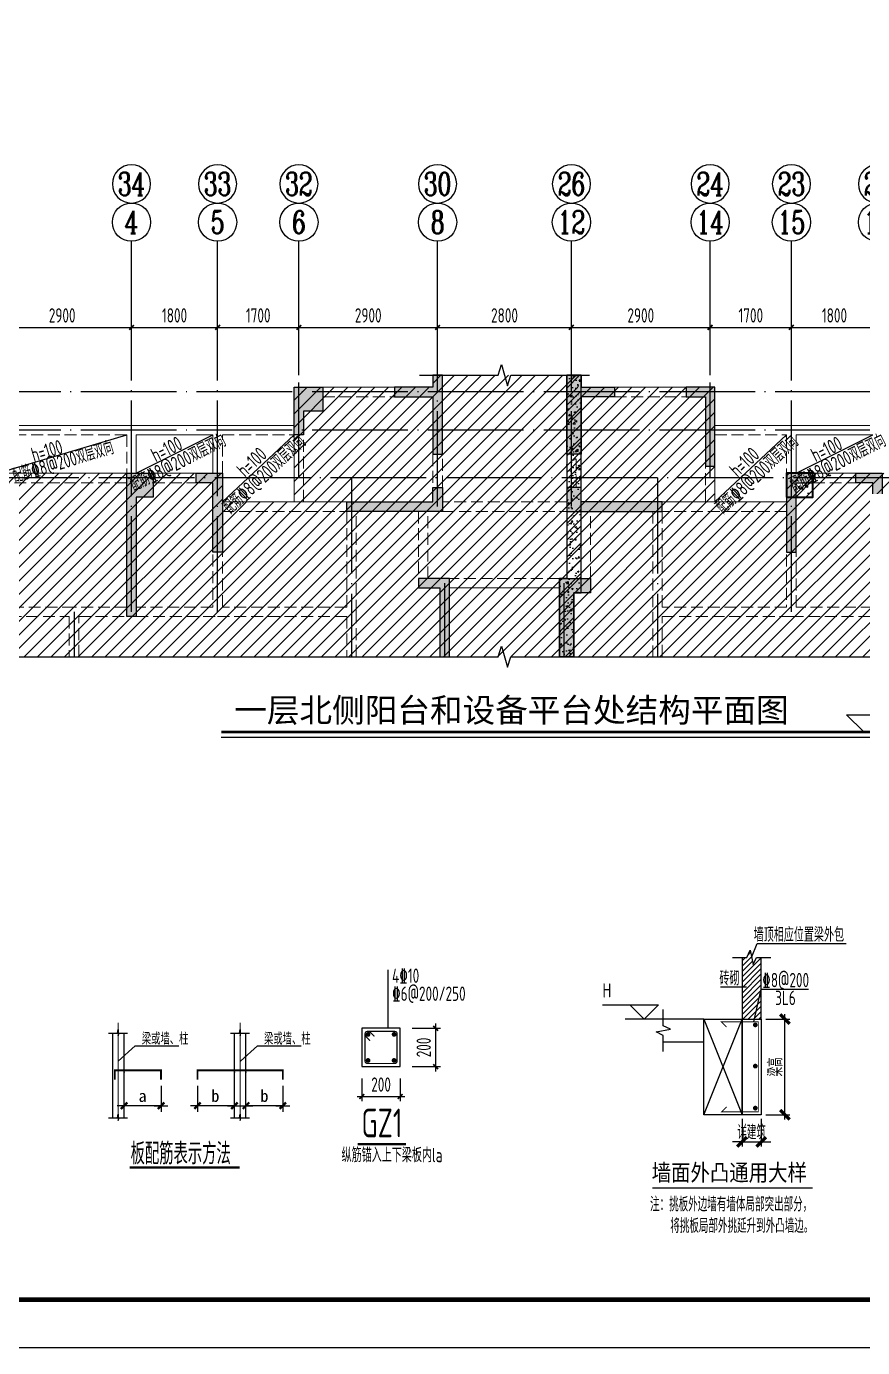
# Model space of a CAD drawing. Extents: x -1712635 to -854203, y -534641 to -21985.
# Drawn here: x -1247591 to -1230106, y -120393 to -92762 of the extents above; entities that cross this region are included whole.
import ezdxf
from ezdxf.enums import TextEntityAlignment as Align

# ---------------------------------------------------------------- set-up
doc = ezdxf.new("R2010")
doc.units = 0
doc.header["$LTSCALE"] = 1000
doc.linetypes.add('DASH', pattern=[0.35, 0.25, -0.1])
doc.linetypes.add('DOTE', pattern=[2.42, 2, -0.2, 0.02, -0.2])
doc.layers.get('0').update_dxf_attribs({"linetype": 'CONTINUOUS'})
doc.layers.get('Defpoints').update_dxf_attribs({"linetype": 'CONTINUOUS'})
for name, color, linetype in [('-TK', 7, 'CONTINUOUS'), ('A-AXIS', 1, 'CONTINUOUS'), ('A-DOTE', 10, 'DOTE'), ('AXIS_NUM', 7, 'CONTINUOUS'), ('DIM', 2, 'CONTINUOUS'), ('GJ', 5, 'CONTINUOUS'), ('HATCH', 8, 'CONTINUOUS'), ('LINK', 6, 'CONTINUOUS'), ('OUTLINE', 2, 'CONTINUOUS'), ('REIN', 6, 'CONTINUOUS'), ('S-DETLCW-LINE1-pdx', 7, 'CONTINUOUS'), ('S-DETLCW-TEXT', 7, 'CONTINUOUS'), ('S-DETLS-HATCH', 251, 'CONTINUOUS'), ('S-DETLS-TEXT', 7, 'CONTINUOUS'), ('S-L主梁线', 4, 'DASH'), ('S-L梁编号', 6, 'CONTINUOUS'), ('S-Q墙填充', 252, 'CONTINUOUS'), ('S-Q墙实线', 6, 'CONTINUOUS'), ('S-X详图实线', 4, 'CONTINUOUS'), ('S-X详图标注', 3, 'CONTINUOUS'), ('S-X详图钢筋', 6, 'CONTINUOUS'), ('S-Y一般标注', 3, 'CONTINUOUS'), ('S-Z柱实线', 6, 'CONTINUOUS'), ('S-大样-砼线', 7, 'CONTINUOUS'), ('S-引出线', 40, 'CONTINUOUS'), ('S-文字', 7, 'CONTINUOUS'), ('S-标高', 3, 'CONTINUOUS'), ('S-楼板文字', 7, 'CONTINUOUS'), ('TEXT', 2, 'CONTINUOUS'), ('THIN', 7, 'CONTINUOUS'), ('大样线', 40, 'CONTINUOUS'), ('悬梁', 4, 'CONTINUOUS'), ('空调洞口标注', 130, 'CONTINUOUS')]:
    doc.layers.add(name, color=color, linetype=linetype)
doc.layers.add('DOTE', color=19, linetype='DOTE', lineweight=9)
doc.layers.add('说明文字', color=7, linetype='CONTINUOUS', lineweight=18)
doc.styles.add('-宋体', font='', dxfattribs={"width": 0.7, "height": 300, "bigfont": '宋体.TTF'})
doc.styles.add('10', font='', dxfattribs={"width": 0.7, "height": 300})
doc.styles.add('BW_Rein', font='Tssdeng.shx', dxfattribs={"width": 0.7, "bigfont": 'hztxt.shx'})
doc.styles.add('hzst', font='', dxfattribs={"width": 0.7})
doc.styles.add('TSSD_Axis', font='complex.shx', dxfattribs={"width": 0.7, "bigfont": 'hztxt.shx'})
doc.styles.add('TSSD_DIMENSION', font='Tssdeng.shx', dxfattribs={"width": 0.7, "bigfont": 'tssdchn.shx'})
doc.styles.add('TSSD_Label', font='Tssdeng.shx', dxfattribs={"width": 0.7, "bigfont": 'hztxt.shx'})
doc.styles.add('TSSD_Norm', font='Tssdeng.shx', dxfattribs={"bigfont": 'tssdchn.shx'})
doc.styles.add('TSSD_REIN', font='tssdeng.shx', dxfattribs={"width": 0.7, "height": 300, "bigfont": 'tssdchn.shx'})
doc.styles.get('-宋体').set_extended_font_data('SimSun')
doc.styles.get('10').set_extended_font_data('SimSun')
doc.styles.get('hzst').set_extended_font_data('SimSun')
doc.dimstyles.new('25-100', dxfattribs={"dimscale": 100, "dimtxt": 3, "dimasz": 2, "dimexe": 1, "dimexo": 1, "dimgap": 0.5, "dimtad": 1, "dimdec": 0, "dimlfac": 0.25, "dimdsep": 46, "dimtxsty": 'TSSD_REIN', "dimblk1": 'ARCHTICK', "dimblk2": 'ARCHTICK', "dimsah": 1, "dimcen": 2.5, "dimdle": 1, "dimclrd": 256, "dimclre": 256, "dimclrt": 7, "dimadec": 0, "dimazin": 0, "dimtfac": 1, "dimtdec": 0, "dimtix": 1, "dimtmove": 2, "dimatfit": 3, "dimldrblk": 'ARCHTICK', "dimfxl": 0, "dimtolj": 1, "dimtzin": 0, "dimlwd": -1, "dimlwe": -1, "dimarcsym": 0})
doc.dimstyles.new('TSSD_100_100', dxfattribs={"dimtxt": 300, "dimasz": 100, "dimexe": 100, "dimexo": 250, "dimgap": 100, "dimtad": 1, "dimdec": 0, "dimzin": 0, "dimdsep": 46, "dimtxsty": 'TSSD_DIMENSION', "dimblk": 'ARCHTICK', "dimcen": 0, "dimdle": 100, "dimclrt": 7, "dimadec": 0, "dimazin": 0, "dimtfac": 1, "dimtdec": 0, "dimtix": 1, "dimtmove": 2, "dimatfit": 3, "dimldrblk": 'ARCHTICK', "dimfxl": 0, "dimtolj": 1, "dimtzin": 0, "dimarcsym": 0})
doc.dimstyles.new('TSSD_25_100', dxfattribs={"dimtxt": 300, "dimasz": 100, "dimexe": 100, "dimexo": 250, "dimgap": 100, "dimtad": 1, "dimdec": 0, "dimlfac": 0.25, "dimzin": 0, "dimdsep": 46, "dimtxsty": 'TSSD_DIMENSION', "dimblk": 'ARCHTICK', "dimcen": 0, "dimdle": 100, "dimclrt": 7, "dimadec": 0, "dimazin": 0, "dimtfac": 1, "dimtdec": 0, "dimtix": 1, "dimtmove": 2, "dimatfit": 3, "dimldrblk": 'ARCHTICK', "dimfxl": 0, "dimtolj": 1, "dimtzin": 0, "dimarcsym": 0})
pattern_1 = [(50, (3599.3, 15973.46), (358.63, -31.376), [37.5, -412.5]), (355, (3599.3, 15973.46), (-69.3757, 376.096), [30, -330]), (100.4514, (3629.18, 15970.85), (289.2547, 344.72), [31.87, -350.571]), (46.1842, (3599.3, 16073.46), (533.6205, -82.7595), [56.25, -618.75]), (96.6356, (3643.76, 16066.56), (467.331, 487.059), [47.805, -525.856]), (351.1842, (3599.3, 16073.46), (467.331, 487.059), [45, -495]), (21, (3649.3, 16048.46), (298.4535, -201.3094), [37.5, -412.5]), (326, (3649.3, 16048.46), (121.6577, 362.575), [30, -330]), (71.4514, (3674.17, 16031.7), (420.1113, 161.2652), [31.87, -350.571]), (37.5, (3599.3, 15973.46), (6.0799, 166.4469), [0, -326, 0, -335, 0, -331.25]), (7.5, (3599.3, 15973.46), (131.5348, 197.2059), [0, -191, 0, -318.5, 0, -126.25]), (327.5, (3487.8, 15973.46), (266.9112, -11.2774), [0, -125, 0, -390, 0, -517.5]), (317.5, (3437.8, 15973.46), (291.593, 50.0525), [0, -162.5, 0, -259, 0, -367.5]), (45, (3599.3, 15973.46), (-176.7767, 176.7767), [])]

# ---------------------------------------------------------------- blocks, each defined once
blk = doc.blocks.new('_DIMX')
blk.add_line((-150, 0), (150, 0))
at = {"const_width": 50}
blk.add_lwpolyline([(-70, -70), (70, 70)], dxfattribs=at)
blk = doc.blocks.new('A$C1DDD5A89')
at = {"color": 6, "const_width": 50}
blk.add_lwpolyline([(439, 25), (2741, 25)], dxfattribs=at)
at = {"layer": 'DOTE', "color": 8, "linetype": 'DOTE'}
for p, q in [((202, 3054), (202, 888)), ((2750, 3054), (2750, 888))]:
    blk.add_line(p, q, dxfattribs=at)
at = {"layer": 'GJ'}
blk.add_point((1858, 2022), dxfattribs=at)
at = {"layer": 'REIN', "color": 1, "const_width": 40}
for points in [[(129, 1860), (129, 2059), (1095, 2059), (1095, 1860)], [(1858, 1860), (1858, 2059), (3643, 2059), (3643, 1860)]]:
    blk.add_lwpolyline(points, dxfattribs=at)
at = {"layer": '大样线'}
for p, q in [((0, 2837), (188, 2837)), ((81, 2837), (81, 1066)), ((188, 2837), (202, 2909)), ((202, 2909), (202, 2778)), ((202, 2778), (217, 2837)), ((217, 2837), (395, 2837)), ((2548, 2837), (2736, 2837)), ((2736, 2837), (2751, 2909)), ((2751, 2909), (2751, 2778)), ((2751, 2778), (2766, 2837)), ((2766, 2837), (2943, 2837)), ((202, 2247), (556, 2571)), ((556, 2571), (1467, 2571)), ((2758, 2247), (3112, 2571)), ((3112, 2571), (4023, 2571)), ((188, 1066), (202, 1138)), ((202, 1138), (202, 1006)), ((2736, 1066), (2751, 1138)), ((2751, 1138), (2751, 1006)), ((0, 1066), (188, 1066)), ((202, 1006), (217, 1066)), ((217, 1066), (395, 1066)), ((2548, 1066), (2736, 1066)), ((2751, 1006), (2766, 1066)), ((2766, 1066), (2943, 1066))]:
    blk.add_line(p, q, dxfattribs=at)
at = {"layer": '大样线', "linetype": 'ByBlock'}
for p, q in [((323, 1066), (323, 2837)), ((2630, 1066), (2630, 2837)), ((2871, 1066), (2871, 2837))]:
    blk.add_line(p, q, dxfattribs=at)
at = {"layer": '大样线', "color": 0, "linetype": 'ByBlock'}
for p in [(323, 2022), (1095, 2022), (2630, 2022), (2871, 2022), (3643, 2022), (202, 1319)]:
    blk.add_point(p, dxfattribs=at)
at = {"layer": '空调洞口标注'}
for p, q in [((1095, 1732), (1095, 1190)), ((1858, 1732), (1858, 1190)), ((3643, 1732), (3643, 1190)), ((1094, 1319), (203, 1319)), ((2629, 1319), (1859, 1319)), ((3642, 1319), (2872, 1319))]:
    blk.add_line(p, q, dxfattribs=at)
blk.add_point((1858, 1319), dxfattribs=at)
at = {"layer": '空调洞口标注', "color": 0, "linetype": 'ByBlock'}
blk.add_point((2871, 1319), dxfattribs=at)
at = {"layer": '空调洞口标注', "xscale": 0.9649999998509884, "yscale": 0.9649999998509884, "zscale": 0.965, "rotation": 180}
for p in [(323, 1319), (1858, 1319)]:
    blk.add_blockref('_DIMX', p, dxfattribs=at)
at = {"layer": '空调洞口标注', "xscale": 0.9649999998509884, "yscale": 0.9649999998509884, "zscale": 0.965}
for p in [(1095, 1319), (2630, 1319), (2872, 1319), (3643, 1319)]:
    blk.add_blockref('_DIMX', p, dxfattribs=at)
at = {"layer": '空调洞口标注', "style": '10'}
for s, p in [('b', (2231, 1523)), ('b', (3257, 1523)), ('a', (709, 1523))]:
    blk.add_text(s, height=250, dxfattribs=at).set_placement(p, align=Align.MIDDLE_CENTER)
at = {"layer": '说明文字'}
for s, height, style, width, p in [('梁或墙、柱', 250, 'TSSD_REIN', 0.6, (693, 2596)), ('梁或墙、柱', 250, 'TSSD_REIN', 0.6, (3249, 2596)), ('板配筋表示方法', 450, 'TSSD_DIMENSION', 0.7, (459, 91))]:
    blk.add_text(s, height=height, dxfattribs=dict(at, style=style, width=width)).set_placement(p)
blk = doc.blocks.new('_ArchTick')
at = {"color": 0, "const_width": 0.35}
blk.add_lwpolyline([(-0.5, -0.5), (0.5, 0.5)], dxfattribs=at)
blk = doc.blocks.new('*D28')
at = {"layer": 'Defpoints', "color": 0}
for p in [(30394, 226071), (30794, 226071), (30794, 225492)]:
    blk.add_point(p, dxfattribs=at)
at = {"layer": 'S-X详图标注'}
for p, q in [((30394, 225971), (30394, 225392)), ((30794, 225971), (30794, 225392)), ((30394, 225492), (30194, 225492)), ((30394, 225492), (30794, 225492)), ((30794, 225492), (30994, 225492))]:
    blk.add_line(p, q, dxfattribs=at)
at = {"layer": 'S-X详图标注', "xscale": 200, "yscale": 200, "zscale": 200}
blk.add_blockref('_ArchTick', (30394, 225492), dxfattribs=at)
at = {"layer": 'S-X详图标注', "xscale": 200, "yscale": 200, "zscale": 200, "rotation": 180}
blk.add_blockref('_ArchTick', (30794, 225492), dxfattribs=at)
at = {"layer": 'S-X详图标注', "color": 7, "insert": (30594, 225692), "char_height": 300, "attachment_point": 5, "style": 'TSSD_REIN'}
blk.add_mtext('\\A1;详建筑', dxfattribs=at)
blk = doc.blocks.new('*D29')
at = {"layer": 'Defpoints', "color": 0}
for p in [(30794, 228060), (31291, 228060), (30794, 226060)]:
    blk.add_point(p, dxfattribs=at)
at = {"layer": 'S-X详图标注'}
for p, q in [((30894, 228060), (31391, 228060)), ((31291, 225960), (31291, 228160)), ((30894, 226060), (31391, 226060))]:
    blk.add_line(p, q, dxfattribs=at)
at = {"layer": 'S-X详图标注', "xscale": 200, "yscale": 200, "zscale": 200}
for p, rotation in [((31291, 228060), 90), ((31291, 226060), 270)]:
    blk.add_blockref('_ArchTick', p, dxfattribs=dict(at, rotation=rotation))
at = {"layer": 'S-X详图标注', "color": 7, "insert": (31091, 227060), "char_height": 300, "attachment_point": 5, "rotation": 90, "style": 'TSSD_REIN'}
blk.add_mtext('\\A1;梁高', dxfattribs=at)
blk = doc.blocks.new('*D198')
at = {"layer": 'Defpoints', "color": 0}
for p in [(-1239775, -113716), (-1239033, -113716), (-1239775, -114516)]:
    blk.add_point(p, dxfattribs=at)
at = {"layer": 'DIM', "color": 0, "lineweight": -2}
for p, q in [((-1239525, -113716), (-1238933, -113716)), ((-1239033, -114616), (-1239033, -113616)), ((-1239525, -114516), (-1238933, -114516))]:
    blk.add_line(p, q, dxfattribs=at)
at = {"layer": 'DIM', "color": 0, "lineweight": -2, "xscale": 100, "yscale": 100, "zscale": 100}
for p, rotation in [((-1239033, -113716), 90), ((-1239033, -114516), 270)]:
    blk.add_blockref('_ArchTick', p, dxfattribs=dict(at, rotation=rotation))
at = {"layer": 'DIM', "color": 7, "insert": (-1239283, -114116), "char_height": 300, "attachment_point": 5, "rotation": 90, "style": 'TSSD_DIMENSION'}
blk.add_mtext('\\A1;200', dxfattribs=at)
blk = doc.blocks.new('*D199')
at = {"layer": 'Defpoints', "color": 0}
for p in [(-1240575, -114516), (-1239775, -114516), (-1239775, -115142)]:
    blk.add_point(p, dxfattribs=at)
at = {"layer": 'DIM', "color": 0, "lineweight": -2}
for p, q in [((-1240575, -114766), (-1240575, -115242)), ((-1239775, -114766), (-1239775, -115242)), ((-1240675, -115142), (-1239675, -115142))]:
    blk.add_line(p, q, dxfattribs=at)
at = {"layer": 'DIM', "color": 0, "lineweight": -2, "xscale": 100, "yscale": 100, "zscale": 100, "rotation": 180}
blk.add_blockref('_ArchTick', (-1240575, -115142), dxfattribs=at)
at = {"layer": 'DIM', "color": 0, "lineweight": -2, "xscale": 100, "yscale": 100, "zscale": 100}
blk.add_blockref('_ArchTick', (-1239775, -115142), dxfattribs=at)
at = {"layer": 'DIM', "color": 7, "insert": (-1240175, -114892), "char_height": 300, "attachment_point": 5, "style": 'TSSD_DIMENSION'}
blk.add_mtext('\\A1;200', dxfattribs=at)
blk = doc.blocks.new('ts_axno')
at = {"color": 0, "linetype": 'ByBlock', "lineweight": -2}
blk.add_circle((0, 0), 0.5, dxfattribs=at)
at = {"color": 0, "linetype": 'ByBlock', "lineweight": -2, "style": 'TSSD_Axis', "width": 0.7}
blk.add_attdef('A', text='', height=0.6, dxfattribs=at).set_placement((0, 0), align=Align.MIDDLE_CENTER)
blk = doc.blocks.new('*D527')
at = {"layer": 'Defpoints', "color": 0}
for p in [(9300, 8574), (6400, 7574), (9300, 7574)]:
    blk.add_point(p, dxfattribs=at)
at = {"layer": 'S-Y一般标注', "color": 0, "lineweight": -2}
for p, q in [((6300, 8574), (9400, 8574)), ((6400, 7824), (6400, 8674)), ((9300, 7824), (9300, 8674))]:
    blk.add_line(p, q, dxfattribs=at)
at = {"layer": 'S-Y一般标注', "color": 0, "lineweight": -2, "xscale": 100, "yscale": 100, "zscale": 100, "rotation": 180}
blk.add_blockref('_ArchTick', (6400, 8574), dxfattribs=at)
at = {"layer": 'S-Y一般标注', "color": 0, "lineweight": -2, "xscale": 100, "yscale": 100, "zscale": 100}
blk.add_blockref('_ArchTick', (9300, 8574), dxfattribs=at)
at = {"layer": 'S-Y一般标注', "color": 7, "insert": (7850, 8824), "char_height": 300, "attachment_point": 5, "style": 'TSSD_DIMENSION'}
blk.add_mtext('\\A1;2900', dxfattribs=at)
blk = doc.blocks.new('*D528')
at = {"layer": 'Defpoints', "color": 0}
for p in [(11100, 8574), (9300, 7574), (11100, 7574)]:
    blk.add_point(p, dxfattribs=at)
at = {"layer": 'S-Y一般标注', "color": 0, "lineweight": -2}
for p, q in [((9200, 8574), (11200, 8574)), ((9300, 7824), (9300, 8674)), ((11100, 7824), (11100, 8674))]:
    blk.add_line(p, q, dxfattribs=at)
at = {"layer": 'S-Y一般标注', "color": 0, "lineweight": -2, "xscale": 100, "yscale": 100, "zscale": 100, "rotation": 180}
blk.add_blockref('_ArchTick', (9300, 8574), dxfattribs=at)
at = {"layer": 'S-Y一般标注', "color": 0, "lineweight": -2, "xscale": 100, "yscale": 100, "zscale": 100}
blk.add_blockref('_ArchTick', (11100, 8574), dxfattribs=at)
at = {"layer": 'S-Y一般标注', "color": 7, "insert": (10200, 8824), "char_height": 300, "attachment_point": 5, "style": 'TSSD_DIMENSION'}
blk.add_mtext('\\A1;1800', dxfattribs=at)
blk = doc.blocks.new('*D529')
at = {"layer": 'Defpoints', "color": 0}
for p in [(12800, 8574), (11100, 7574), (12800, 7574)]:
    blk.add_point(p, dxfattribs=at)
at = {"layer": 'S-Y一般标注', "color": 0, "lineweight": -2}
for p, q in [((11000, 8574), (12900, 8574)), ((11100, 7824), (11100, 8674)), ((12800, 7824), (12800, 8674))]:
    blk.add_line(p, q, dxfattribs=at)
at = {"layer": 'S-Y一般标注', "color": 0, "lineweight": -2, "xscale": 100, "yscale": 100, "zscale": 100, "rotation": 180}
blk.add_blockref('_ArchTick', (11100, 8574), dxfattribs=at)
at = {"layer": 'S-Y一般标注', "color": 0, "lineweight": -2, "xscale": 100, "yscale": 100, "zscale": 100}
blk.add_blockref('_ArchTick', (12800, 8574), dxfattribs=at)
at = {"layer": 'S-Y一般标注', "color": 7, "insert": (11950, 8824), "char_height": 300, "attachment_point": 5, "style": 'TSSD_DIMENSION'}
blk.add_mtext('\\A1;1700', dxfattribs=at)
blk = doc.blocks.new('*D530')
at = {"layer": 'Defpoints', "color": 0}
for p in [(15700, 8574), (12800, 7574), (15700, 7574)]:
    blk.add_point(p, dxfattribs=at)
at = {"layer": 'S-Y一般标注', "color": 0, "lineweight": -2}
for p, q in [((12700, 8574), (15800, 8574)), ((12800, 7824), (12800, 8674)), ((15700, 7824), (15700, 8674))]:
    blk.add_line(p, q, dxfattribs=at)
at = {"layer": 'S-Y一般标注', "color": 0, "lineweight": -2, "xscale": 100, "yscale": 100, "zscale": 100, "rotation": 180}
blk.add_blockref('_ArchTick', (12800, 8574), dxfattribs=at)
at = {"layer": 'S-Y一般标注', "color": 0, "lineweight": -2, "xscale": 100, "yscale": 100, "zscale": 100}
blk.add_blockref('_ArchTick', (15700, 8574), dxfattribs=at)
at = {"layer": 'S-Y一般标注', "color": 7, "insert": (14250, 8824), "char_height": 300, "attachment_point": 5, "style": 'TSSD_DIMENSION'}
blk.add_mtext('\\A1;2900', dxfattribs=at)
blk = doc.blocks.new('*D531')
at = {"layer": 'Defpoints', "color": 0}
for p in [(18500, 8574), (15700, 7574), (18500, 7574)]:
    blk.add_point(p, dxfattribs=at)
at = {"layer": 'S-Y一般标注', "color": 0, "lineweight": -2}
for p, q in [((15600, 8574), (18600, 8574)), ((15700, 7824), (15700, 8674)), ((18500, 7824), (18500, 8674))]:
    blk.add_line(p, q, dxfattribs=at)
at = {"layer": 'S-Y一般标注', "color": 0, "lineweight": -2, "xscale": 100, "yscale": 100, "zscale": 100, "rotation": 180}
blk.add_blockref('_ArchTick', (15700, 8574), dxfattribs=at)
at = {"layer": 'S-Y一般标注', "color": 0, "lineweight": -2, "xscale": 100, "yscale": 100, "zscale": 100}
blk.add_blockref('_ArchTick', (18500, 8574), dxfattribs=at)
at = {"layer": 'S-Y一般标注', "color": 7, "insert": (17100, 8824), "char_height": 300, "attachment_point": 5, "style": 'TSSD_DIMENSION'}
blk.add_mtext('\\A1;2800', dxfattribs=at)
blk = doc.blocks.new('*D532')
at = {"layer": 'Defpoints', "color": 0}
for p in [(21400, 8574), (18500, 7574), (21400, 7574)]:
    blk.add_point(p, dxfattribs=at)
at = {"layer": 'S-Y一般标注', "color": 0, "lineweight": -2}
for p, q in [((18400, 8574), (21500, 8574)), ((18500, 7824), (18500, 8674)), ((21400, 7824), (21400, 8674))]:
    blk.add_line(p, q, dxfattribs=at)
at = {"layer": 'S-Y一般标注', "color": 0, "lineweight": -2, "xscale": 100, "yscale": 100, "zscale": 100, "rotation": 180}
blk.add_blockref('_ArchTick', (18500, 8574), dxfattribs=at)
at = {"layer": 'S-Y一般标注', "color": 0, "lineweight": -2, "xscale": 100, "yscale": 100, "zscale": 100}
blk.add_blockref('_ArchTick', (21400, 8574), dxfattribs=at)
at = {"layer": 'S-Y一般标注', "color": 7, "insert": (19950, 8824), "char_height": 300, "attachment_point": 5, "style": 'TSSD_DIMENSION'}
blk.add_mtext('\\A1;2900', dxfattribs=at)
blk = doc.blocks.new('*D533')
at = {"layer": 'Defpoints', "color": 0}
for p in [(23100, 8574), (21400, 7574), (23100, 7574)]:
    blk.add_point(p, dxfattribs=at)
at = {"layer": 'S-Y一般标注', "color": 0, "lineweight": -2}
for p, q in [((21300, 8574), (23200, 8574)), ((21400, 7824), (21400, 8674)), ((23100, 7824), (23100, 8674))]:
    blk.add_line(p, q, dxfattribs=at)
at = {"layer": 'S-Y一般标注', "color": 0, "lineweight": -2, "xscale": 100, "yscale": 100, "zscale": 100, "rotation": 180}
blk.add_blockref('_ArchTick', (21400, 8574), dxfattribs=at)
at = {"layer": 'S-Y一般标注', "color": 0, "lineweight": -2, "xscale": 100, "yscale": 100, "zscale": 100}
blk.add_blockref('_ArchTick', (23100, 8574), dxfattribs=at)
at = {"layer": 'S-Y一般标注', "color": 7, "insert": (22250, 8824), "char_height": 300, "attachment_point": 5, "style": 'TSSD_DIMENSION'}
blk.add_mtext('\\A1;1700', dxfattribs=at)
blk = doc.blocks.new('*D534')
at = {"layer": 'Defpoints', "color": 0}
for p in [(24900, 8574), (23100, 7574), (24900, 7574)]:
    blk.add_point(p, dxfattribs=at)
at = {"layer": 'S-Y一般标注', "color": 0, "lineweight": -2}
for p, q in [((23000, 8574), (25000, 8574)), ((23100, 7824), (23100, 8674)), ((24900, 7824), (24900, 8674))]:
    blk.add_line(p, q, dxfattribs=at)
at = {"layer": 'S-Y一般标注', "color": 0, "lineweight": -2, "xscale": 100, "yscale": 100, "zscale": 100, "rotation": 180}
blk.add_blockref('_ArchTick', (23100, 8574), dxfattribs=at)
at = {"layer": 'S-Y一般标注', "color": 0, "lineweight": -2, "xscale": 100, "yscale": 100, "zscale": 100}
blk.add_blockref('_ArchTick', (24900, 8574), dxfattribs=at)
at = {"layer": 'S-Y一般标注', "color": 7, "insert": (24000, 8824), "char_height": 300, "attachment_point": 5, "style": 'TSSD_DIMENSION'}
blk.add_mtext('\\A1;1800', dxfattribs=at)
blk = doc.blocks.new('A1')
blk.add_lwpolyline([(0, 59400), (0, 0), (84100, 0), (84100, 59400)], close=True)
at = {"const_width": 100}
blk.add_lwpolyline([(2500, 58400), (2500, 1000), (83100, 1000), (83100, 58400)], close=True, dxfattribs=at)
blk = doc.blocks.new('20210306.16465652')
at = {"layer": 'S-DETLS-HATCH'}
h = blk.add_hatch(dxfattribs=at)
h.set_pattern_fill('ANSI31', color=256, scale=25)
h.set_pattern_definition([(45, (-250051.66, 573697.02), (-56.126601, 56.126601), [])])
h.paths.add_polyline_path([(3315.4, 5761.9), (3215.4, 5761.9), (3145.4, 5611.9), (3085.4, 5911.9), (3015.4, 5761.9), (2915.4, 5761.9), (2915.4, 4472.4), (3315.4, 4472.4)])
at = {"layer": 'S-DETLCW-LINE1-pdx'}
for points in [[(2715.4, 5761.9), (3015.4, 5761.9), (3085.4, 5911.9), (3145.4, 5611.9), (3215.4, 5761.9), (3515.4, 5761.9)], [(1268.2, 3792.4), (1268.2, 4132.4), (1118.2, 4202.4), (1418.2, 4262.4), (1268.2, 4332.4), (1268.2, 4672.4)]]:
    blk.add_lwpolyline(points, dxfattribs=at)
at = {"layer": 'S-DETLCW-TEXT', "const_width": 30}
blk.add_lwpolyline([(4388.8, 937.6), (1041.9, 937.6)], dxfattribs=at)
at = {"layer": 'S-DETLS-TEXT'}
blk.add_line((3009.8, 5139.7), (2467.6, 5139.7), dxfattribs=at)
for points in [[(3115.4, 5761.9), (3233, 6051.8), (5095.2, 6051.8)], [(3165.2, 4412.4), (3315.4, 5101.5), (4302.7, 5101.5)]]:
    blk.add_lwpolyline(points, dxfattribs=at)
at = {"layer": 'S-X详图实线'}
for p, q in [((2115.4, 4472.4), (1268.2, 4472.4)), ((2115.4, 4472.4), (2915.4, 2472.4)), ((2115.4, 2472.4), (2915.4, 4472.4)), ((2115.4, 3992.4), (1268.2, 3992.4))]:
    blk.add_line(p, q, dxfattribs=at)
blk.add_lwpolyline([(2915.4, 5761.9), (2915.4, 4472.4), (3315.4, 4472.4), (3315.4, 5761.9)], dxfattribs=at)
for points in [[(2115.4, 4472.4), (2915.4, 4472.4), (2915.4, 2472.4), (2115.4, 2472.4)], [(2915.4, 4472.4), (3315.4, 4472.4), (3315.4, 2472.4), (2915.4, 2472.4)]]:
    blk.add_lwpolyline(points, close=True, dxfattribs=at)
at = {"layer": 'S-X详图标注'}
blk.add_line((1268.2, 4472.4), (468.4, 4472.4), dxfattribs=at)
blk.add_lwpolyline([(0, 4772.4), (1168.3, 4772.4), (868.3, 4472.4), (568.3, 4772.4)], dxfattribs=at)
at = {"layer": 'S-X详图钢筋', "const_width": 20}
blk.add_lwpolyline([(2592.4, 4306.3), (2486.4, 4412.4), (3255.4, 4412.4), (3255.4, 2532.4), (2486.4, 2532.4), (2592.4, 2638.4)], dxfattribs=at)
at = {"layer": 'S-X详图钢筋', "const_width": 50}
for points in [[(3168.1, 4350.3, 1), (3218.1, 4350.3, 1)], [(3168.1, 3488.9, 1), (3218.1, 3488.9, 1)], [(3168.1, 2609.8, 1), (3218.1, 2609.8, 1)]]:
    blk.add_lwpolyline(points, format="xyb", close=True, dxfattribs=at)
at = {"layer": 'S-DETLCW-TEXT', "style": 'hzst', "width": 0.85}
blk.add_text('墙面外凸通用大样', height=350, dxfattribs=at).set_placement((1025.4, 1088.1))
at = {"layer": 'S-DETLS-TEXT', "width": 0.7}
for s, style, p in [('墙顶相应位置梁外包', 'BW_Rein', (3158.9, 6088.4)), ('砖砌', 'BW_Rein', (2442.3, 5176.3)), ('%%1328@200', 'BW_Rein', (3336.9, 5138.1)), ('3L6', 'BW_Rein', (3608.6, 4766)), ('注：挑板外边墙有墙体局部突出部分，', 'TSSD_REIN', (991.5, 450)), ('将挑板局部外挑延升到外凸墙边。', 'TSSD_REIN', (1414.1, 0))]:
    blk.add_text(s, height=300, dxfattribs=dict(at, style=style)).set_placement(p)
at = {"layer": 'S-DETLS-TEXT', "style": 'TSSD_REIN', "width": 0.75}
blk.add_text('H', height=300, dxfattribs=at).set_placement((181.3, 4832.5), align=Align.BOTTOM_RIGHT)
at = {"layer": 'S-X详图标注'}
for p1, p2, distance, text, picture, middle in [((3315.4, 2472.4), (3315.4, 4472.4), -496.7, '梁高', '*D29', (3612.1, 3472.4)), ((2915.4, 2483.6), (3315.4, 2483.6), -579.2, '详建筑', '*D28', (3115.4, 2104.4))]:
    dim = blk.add_aligned_dim(p1=p1, p2=p2, distance=distance, text=text, dimstyle='25-100', dxfattribs=at)
    dim.commit()
    dim.dimension.update_dxf_attribs({"geometry": picture, "text_midpoint": middle, "insert": (-27478.5, -223587.5)})
blk = doc.blocks.new('20210825.10322279')
at = {"layer": 'HATCH'}
h = blk.add_hatch(dxfattribs=at)
h.set_pattern_fill('METAL', color=252, scale=50, style=0)
h.set_pattern_definition([(45, (215650.65, -332357.04), (-141.42136, 141.42136), [])])
h.paths.add_polyline_path([(4500, 5523.7), (4500, 1684.2), (29980, 1684.2), (29980, 5523.7), (23000, 5523.7), (23000, 4924), (21500, 4924), (21500, 7323.7), (18600, 7323.7), (18600, 7573.7), (15600, 7573.7), (15600, 7323.7), (12700, 7323.7), (12700, 4924), (11200, 4924), (11200, 5523.7)])
at = {"layer": 'S-Q墙填充'}
for points in [[(15600, 5923.7), (15800, 5923.7), (15800, 7573.7), (15600, 7573.7), (15600, 7323.7), (14800, 7323.7), (14800, 7123.7), (15600, 7123.7)], [(18700, 5923.7), (18400, 5923.7), (18400, 7573.7), (18700, 7573.7), (18700, 7323.7), (19400, 7323.7), (19400, 7123.7), (18700, 7123.7)], [(12700, 7323.7), (13300, 7323.7), (13300, 6823.7), (12900, 6823.7), (12900, 6323.7), (12700, 6323.7)], [(21500, 7323.7), (20900, 7323.7), (20900, 7123.7), (21300, 7123.7), (21300, 5673.7), (21500, 5673.7)], [(9750, 5023.7), (9400, 5023.7), (9400, 2523.7), (9200, 2523.7), (9200, 5523.7), (9750, 5523.7)], [(11200, 5523.7), (11200, 3873.7), (11000, 3873.7), (11000, 5323.7), (10650, 5323.7), (10650, 5523.7)], [(23200, 3873.7), (23200, 5323.7), (23550, 5323.7), (23550, 5523.7), (23000, 5523.7), (23000, 3873.7)], [(25000, 5523.7), (25000, 2523.7), (24800, 2523.7), (24800, 5323.7), (24450, 5323.7), (24450, 5523.7)], [(15800, 5223.7), (15800, 4723.7), (13800, 4723.7), (13800, 4923.7), (15600, 4923.7), (15600, 5223.7)], [(18400, 5223.7), (18400, 4723.7), (20400, 4723.7), (20400, 4923.7), (18700, 4923.7), (18700, 5223.7)], [(15300, 3323.7), (15300, 3123.7), (15750, 3123.7), (15750, 1684.2), (15950, 1684.2), (15950, 1884.2), (15950, 1884.2), (15950, 3323.7)], [(18900, 3323.7), (18900, 3023.7), (18550, 3023.7), (18550, 1684.2), (18250, 1684.2), (18250, 1910.6), (18250, 1910.6), (18250, 3323.7)]]:
    blk.add_hatch(color=256, dxfattribs=at).paths.add_polyline_path(points)
h = blk.add_hatch(dxfattribs=at)
h.set_pattern_fill('ARMORED', color=252, scale=50, style=0)
h.set_pattern_definition(pattern_1)
h.paths.add_polyline_path([(18400, 3323.7), (18250, 3323.7), (18250, 1684.2), (18550, 1684.2), (18550, 1984.2), (18550, 3023.7), (18700, 3023.7), (18700, 7573.7), (18400, 7573.7)])
h = blk.add_hatch(dxfattribs=at)
h.set_pattern_fill('ARMORED', color=252, scale=50, style=0)
h.set_pattern_definition(pattern_1)
h.paths.add_polyline_path([(23000, 5023.7), (23550, 5023.7), (23550, 5523.7), (23000, 5523.7)])
at = {"layer": 'A-AXIS'}
for p, q in [((9300, 7573.7), (9300, 10373.7)), ((11100, 7573.7), (11100, 10373.7)), ((12800, 7573.7), (12800, 10373.7)), ((15700, 7573.7), (15700, 10373.7)), ((18500, 7573.7), (18500, 10373.7)), ((21400, 7573.7), (21400, 10373.7)), ((23100, 7573.7), (23100, 10373.7))]:
    blk.add_line(p, q, dxfattribs=at)
at = {"layer": 'A-DOTE'}
for p, q in [((9300, 2623.7), (9300, 7573.7)), ((11100, 2623.7), (11100, 7573.7)), ((12800, 5423.7), (12800, 7573.7)), ((15700, 4824), (15700, 7573.7)), ((18500, 4824), (18500, 7573.7)), ((21400, 5423.7), (21400, 7573.7)), ((23100, 2623.7), (23100, 7573.7)), ((29600, 7223.7), (3600, 7223.7)), ((29600, 6423.7), (3600, 6423.7)), ((29980, 5423.7), (3600, 5423.7)), ((13900.2, 5423.7), (13900.1, 1684.2)), ((20299.8, 5423.7), (20299.9, 1684.2)), ((15850, 1684.2), (15850, 3223.7)), ((18350, 1684.2), (18350, 3223.7)), ((8100, 2623.7), (8100, 1684.2))]:
    blk.add_line(p, q, dxfattribs=at)
at = {"layer": 'S-L主梁线', "linetype": 'ByBlock', "lineweight": 18}
for p, q in [((14799.9, 7323.7), (13299.9, 7323.7)), ((20900.1, 7323.7), (19399.6, 7323.7)), ((9300, 6523.7), (6300, 6523.7)), ((11100, 6523.7), (9300, 6523.7)), ((12700, 6523.7), (11100, 6523.7)), ((23100, 6523.7), (21500, 6523.7)), ((24900, 6523.7), (23100, 6523.7)), ((9400, 6323.7), (11000, 6323.7)), ((9400, 5523.7), (9400, 6323.7)), ((11000, 6323.7), (11000, 5523.7)), ((12700, 6323.7), (12700, 4924)), ((21500, 6323.7), (21500, 4924)), ((23200, 6323.7), (24800, 6323.7)), ((23200, 5523.7), (23200, 6323.7)), ((9200, 5523.7), (6500, 5523.7)), ((10650.1, 5523.7), (9750, 5523.7)), ((24450, 5523.7), (23549.9, 5523.7)), ((13800, 4924), (11200, 4924)), ((20400, 4924), (23000, 4924)), ((15950, 3123.7), (18250, 3123.7))]:
    blk.add_line(p, q, dxfattribs=at)
at = {"layer": 'S-L主梁线', "linetype": 'DASH', "lineweight": 18}
for p, q in [((13299.9, 7123.7), (14799.9, 7123.7)), ((19399.6, 7123.7), (20900.1, 7123.7)), ((6500, 6323.7), (9200, 6323.7)), ((9200, 6323.7), (9200, 5523.7)), ((11200, 6323.7), (12700, 6323.7)), ((11200, 5523.7), (11200, 6323.7)), ((12900, 4924), (12900, 6323.7)), ((21300, 4924), (21300, 6323.7)), ((21500, 6323.7), (23000, 6323.7)), ((23000, 6323.7), (23000, 5523.7)), ((15600, 5923.7), (15600, 5224)), ((15800, 5224), (15800, 5923.7)), ((18400, 5923.7), (18400, 5224)), ((18600, 5224), (18600, 5923.7)), ((6500, 5323.7), (9200, 5323.7)), ((9750, 5323.7), (10650.1, 5323.7)), ((23549.9, 5323.7), (24450, 5323.7)), ((11200, 4724), (13800, 4724)), ((13800, 4724), (13800, 2723.7)), ((14000, 2623.7), (14000, 4724)), ((15299.9, 4724), (15299.9, 3323.7)), ((15499.9, 3323.7), (15499.9, 4724)), ((18400, 4924), (15800, 4924)), ((15800, 4724), (18400, 4724)), ((18699.9, 4724), (18699.9, 3323.7)), ((18899.9, 3323.7), (18899.9, 4724)), ((20200, 4724), (20200, 2623.7)), ((20400, 2723.7), (20400, 4724)), ((23000, 4724), (20400, 4724)), ((11000, 4523.7), (11000, 2723.7)), ((11200, 2723.7), (11200, 4523.7)), ((23000, 4523.7), (23000, 2723.7)), ((23200, 2723.7), (23200, 4523.7)), ((18250, 3323.7), (15950, 3323.7)), ((6400, 2523.7), (8000, 2523.7)), ((8100, 2723.7), (6500, 2723.7)), ((8000, 2523.7), (8000, 1684.2)), ((9200, 2723.7), (8100, 2723.7)), ((8200, 2523.7), (9200, 2523.7)), ((8200, 1684.2), (8200, 2523.7)), ((11000, 2723.7), (9400, 2723.7)), ((9400, 2523.7), (11100, 2523.7)), ((11100, 2523.7), (13800, 2523.7)), ((13800, 2723.7), (11200, 2723.7)), ((13800, 2523.7), (13800, 1684.2)), ((14000, 1684.2), (14000, 2623.7)), ((20200, 2623.7), (20200, 1684.2)), ((23000, 2723.7), (20400, 2723.7)), ((20400, 2523.7), (23100, 2523.7)), ((20400, 1684.2), (20400, 2523.7)), ((23100, 2523.7), (24800, 2523.7)), ((24800, 2723.7), (23200, 2723.7))]:
    blk.add_line(p, q, dxfattribs=at)
at = {"layer": 'S-Q墙实线'}
for points in [[(15600, 5923.7), (15800, 5923.7), (15800, 7573.7), (15600, 7573.7), (15600, 7323.7), (14800, 7323.7), (14800, 7123.7), (15600, 7123.7)], [(18700, 5923.7), (18400, 5923.7), (18400, 7573.7), (18700, 7573.7), (18700, 7323.7), (19400, 7323.7), (19400, 7123.7), (18700, 7123.7)], [(12700, 7323.7), (13300, 7323.7), (13300, 6823.7), (12900, 6823.7), (12900, 6323.7), (12700, 6323.7)], [(21500, 7323.7), (20900, 7323.7), (20900, 7123.7), (21300, 7123.7), (21300, 5673.7), (21500, 5673.7)], [(9750, 5023.7), (9400, 5023.7), (9400, 2523.7), (9200, 2523.7), (9200, 5523.7), (9750, 5523.7)], [(11200, 5523.7), (11200, 3873.7), (11000, 3873.7), (11000, 5323.7), (10650, 5323.7), (10650, 5523.7)], [(23200, 3873.7), (23200, 5323.7), (23550, 5323.7), (23550, 5523.7), (23000, 5523.7), (23000, 3873.7)], [(25000, 5523.7), (25000, 2523.7), (24800, 2523.7), (24800, 5323.7), (24450, 5323.7), (24450, 5523.7)], [(15800, 5223.7), (15800, 4723.7), (13800, 4723.7), (13800, 4923.7), (15600, 4923.7), (15600, 5223.7)], [(18400, 5223.7), (18400, 4723.7), (20400, 4723.7), (20400, 4923.7), (18700, 4923.7), (18700, 5223.7)], [(15300, 3323.7), (15300, 3123.7), (15750, 3123.7), (15750, 1684.2), (15950, 1684.2), (15950, 1884.2), (15950, 1884.2), (15950, 3323.7)], [(18900, 3323.7), (18900, 3023.7), (18550, 3023.7), (18550, 1684.2), (18250, 1684.2), (18250, 1910.6), (18250, 1910.6), (18250, 3323.7)]]:
    blk.add_lwpolyline(points, close=True, dxfattribs=at)
at = {"layer": 'S-Q墙实线', "linetype": 'ByBlock'}
blk.add_lwpolyline([(18400, 3323.7), (18250, 3323.7), (18250, 1684.2), (18550, 1684.2), (18550, 1984.2), (18550, 1984.2), (18550, 3023.7), (18700, 3023.7), (18700, 7573.7), (18400, 7573.7), (18400, 3323.7)], dxfattribs=at)
at = {"layer": 'S-Z柱实线', "lineweight": 35}
blk.add_lwpolyline([(23000, 5023.7), (23550, 5023.7), (23550, 5523.7), (23000, 5523.7)], close=True, dxfattribs=at)
at = {"layer": 'S-引出线'}
for p, q in [((6500, 5523.7), (9200, 6323.7)), ((9400, 5523.7), (11000, 6323.7)), ((11200, 4924), (12700, 6323.7)), ((21500, 4924), (23000, 6323.7)), ((23200, 5523.7), (24800, 6323.7))]:
    blk.add_line(p, q, dxfattribs=at)
at = {"layer": 'S-引出线', "color": 3, "const_width": 56}
blk.add_lwpolyline([(11176.2, 112), (25443.6, 112)], dxfattribs=at)
at = {"layer": 'S-引出线', "color": 3}
blk.add_lwpolyline([(11176.2, 0), (25443.6, 0)], dxfattribs=at)
at = {"layer": 'S-标高'}
for p, q in [((24613.2, 112), (24253.2, 472)), ((24253.2, 472), (25847.2, 472))]:
    blk.add_line(p, q, dxfattribs=at)
at = {"layer": 'THIN'}
for points in [[(15320, 7573.7), (16970, 7573.7), (17040, 7793.7), (17160, 7353.7), (17230, 7573.7), (18880, 7573.7)], [(4220, 1684.2), (16970, 1684.2), (17040, 1904.2), (17160, 1464.2), (17230, 1684.2), (29980, 1684.2)]]:
    blk.add_lwpolyline(points, dxfattribs=at)
at = {"layer": 'A-AXIS'}
ref = blk.add_blockref('ts_axno', (9300, 11573.7), dxfattribs=dict(at, xscale=-800, yscale=800, zscale=800))
ref.add_attrib('21', '34', dxfattribs={"layer": 'AXIS_NUM', "height": 480, "style": 'TSSD_Axis', "width": 0.7}).set_placement((9300, 11573.7), align=Align.MIDDLE_CENTER)
ref = blk.add_blockref('ts_axno', (11100, 11573.7), dxfattribs=dict(at, xscale=-800, yscale=800, zscale=800))
ref.add_attrib('20', '33', dxfattribs={"layer": 'AXIS_NUM', "height": 480, "style": 'TSSD_Axis', "width": 0.7}).set_placement((11100, 11573.7), align=Align.MIDDLE_CENTER)
ref = blk.add_blockref('ts_axno', (12800, 11573.7), dxfattribs=dict(at, xscale=-800, yscale=800, zscale=800))
ref.add_attrib('19', '32', dxfattribs={"layer": 'AXIS_NUM', "height": 480, "style": 'TSSD_Axis', "width": 0.7}).set_placement((12800, 11573.7), align=Align.MIDDLE_CENTER)
ref = blk.add_blockref('ts_axno', (15700, 11573.7), dxfattribs=dict(at, xscale=-800, yscale=800, zscale=800))
ref.add_attrib('18', '30', dxfattribs={"layer": 'AXIS_NUM', "height": 480, "style": 'TSSD_Axis', "width": 0.7}).set_placement((15700, 11573.7), align=Align.MIDDLE_CENTER)
ref = blk.add_blockref('ts_axno', (18500, 11573.7), dxfattribs=dict(at, xscale=-800, yscale=800, zscale=800))
ref.add_attrib('17', '26', dxfattribs={"layer": 'AXIS_NUM', "height": 480, "style": 'TSSD_Axis', "width": 0.7}).set_placement((18500, 11573.7), align=Align.MIDDLE_CENTER)
ref = blk.add_blockref('ts_axno', (21400, 11573.7), dxfattribs=dict(at, xscale=-800, yscale=800, zscale=800))
ref.add_attrib('16', '24', dxfattribs={"layer": 'AXIS_NUM', "height": 480, "style": 'TSSD_Axis', "width": 0.7}).set_placement((21400, 11573.7), align=Align.MIDDLE_CENTER)
ref = blk.add_blockref('ts_axno', (23100, 11573.7), dxfattribs=dict(at, xscale=-800, yscale=800, zscale=800))
ref.add_attrib('15', '23', dxfattribs={"layer": 'AXIS_NUM', "height": 480, "style": 'TSSD_Axis', "width": 0.7}).set_placement((23100, 11573.7), align=Align.MIDDLE_CENTER)
ref = blk.add_blockref('ts_axno', (24900, 11573.7), dxfattribs=dict(at, xscale=-800, yscale=800, zscale=800))
ref.add_attrib('14', '22', dxfattribs={"layer": 'AXIS_NUM', "height": 480, "style": 'TSSD_Axis', "width": 0.7}).set_placement((24900, 11573.7), align=Align.MIDDLE_CENTER)
ref = blk.add_blockref('ts_axno', (9300, 10773.7), dxfattribs=dict(at, xscale=800, yscale=800, zscale=800))
ref.add_attrib('3', '4', dxfattribs={"layer": 'AXIS_NUM', "height": 480, "style": 'TSSD_Axis', "width": 0.7}).set_placement((9300, 10773.7), align=Align.MIDDLE_CENTER)
ref = blk.add_blockref('ts_axno', (11100, 10773.7), dxfattribs=dict(at, xscale=800, yscale=800, zscale=800))
ref.add_attrib('4', '5', dxfattribs={"layer": 'AXIS_NUM', "height": 480, "style": 'TSSD_Axis', "width": 0.7}).set_placement((11100, 10773.7), align=Align.MIDDLE_CENTER)
ref = blk.add_blockref('ts_axno', (12800, 10773.7), dxfattribs=dict(at, xscale=800, yscale=800, zscale=800))
ref.add_attrib('5', '6', dxfattribs={"layer": 'AXIS_NUM', "height": 480, "style": 'TSSD_Axis', "width": 0.7}).set_placement((12800, 10773.7), align=Align.MIDDLE_CENTER)
ref = blk.add_blockref('ts_axno', (15700, 10773.7), dxfattribs=dict(at, xscale=800, yscale=800, zscale=800))
ref.add_attrib('6', '8', dxfattribs={"layer": 'AXIS_NUM', "height": 480, "style": 'TSSD_Axis', "width": 0.7}).set_placement((15700, 10773.7), align=Align.MIDDLE_CENTER)
ref = blk.add_blockref('ts_axno', (18500, 10773.7), dxfattribs=dict(at, xscale=800, yscale=800, zscale=800))
ref.add_attrib('7', '12', dxfattribs={"layer": 'AXIS_NUM', "height": 480, "style": 'TSSD_Axis', "width": 0.7}).set_placement((18500, 10773.7), align=Align.MIDDLE_CENTER)
ref = blk.add_blockref('ts_axno', (21400, 10773.7), dxfattribs=dict(at, xscale=800, yscale=800, zscale=800))
ref.add_attrib('8', '14', dxfattribs={"layer": 'AXIS_NUM', "height": 480, "style": 'TSSD_Axis', "width": 0.7}).set_placement((21400, 10773.7), align=Align.MIDDLE_CENTER)
ref = blk.add_blockref('ts_axno', (23100, 10773.7), dxfattribs=dict(at, xscale=800, yscale=800, zscale=800))
ref.add_attrib('9', '15', dxfattribs={"layer": 'AXIS_NUM', "height": 480, "style": 'TSSD_Axis', "width": 0.7}).set_placement((23100, 10773.7), align=Align.MIDDLE_CENTER)
ref = blk.add_blockref('ts_axno', (24900, 10773.7), dxfattribs=dict(at, xscale=800, yscale=800, zscale=800))
ref.add_attrib('10', '16', dxfattribs={"layer": 'AXIS_NUM', "height": 480, "style": 'TSSD_Axis', "width": 0.7}).set_placement((24900, 10773.7), align=Align.MIDDLE_CENTER)
at = {"layer": 'S-文字', "style": '-宋体'}
blk.add_text('一层北侧阳台和设备平台处结构平面图', height=500, dxfattribs=at).set_placement((11448.7, 318.5))
at = {"layer": 'S-楼板文字', "style": 'TSSD_REIN', "width": 0.7}
for s, rotation, p in [('配筋%%1328@200双层双向', 16.50441, (6865.9, 5315.6)), ('h=100', 16.50441, (7257.1, 5757.9)), ('配筋%%1328@200双层双向', 26.56504, (9358, 5129.4)), ('h=100', 26.56504, (9805.5, 5747.3)), ('配筋%%1328@200双层双向', 43.01975, (11383.7, 4649)), ('配筋%%1328@200双层双向', 43.01975, (21683.7, 4649)), ('配筋%%1328@200双层双向', 26.56504, (23158, 5129.4)), ('h=100', 26.56504, (23605.4, 5747.3)), ('h=100', 43.01975, (11674.8, 5424.3)), ('h=100', 43.01975, (21974.8, 5424.3))]:
    blk.add_text(s, height=300, rotation=rotation, dxfattribs=at).set_placement(p)
at = {"layer": 'S-Y一般标注'}
for base, p1, p2, picture, middle in [((9300, 8573.7), (6400, 7573.7), (9300, 7573.7), '*D527', (7850, 8823.7)), ((11100, 8573.7), (9300, 7573.7), (11100, 7573.7), '*D528', (10200, 8823.7)), ((12800, 8573.7), (11100, 7573.7), (12800, 7573.7), '*D529', (11950, 8823.7)), ((15700, 8573.7), (12800, 7573.7), (15700, 7573.7), '*D530', (14250, 8823.7)), ((18500, 8573.7), (15700, 7573.7), (18500, 7573.7), '*D531', (17100, 8823.7)), ((21400, 8573.7), (18500, 7573.7), (21400, 7573.7), '*D532', (19950, 8823.7)), ((23100, 8573.7), (21400, 7573.7), (23100, 7573.7), '*D533', (22250, 8823.7)), ((24900, 8573.7), (23100, 7573.7), (24900, 7573.7), '*D534', (24000, 8823.7))]:
    dim = blk.add_linear_dim(base=base, p1=p1, p2=p2, dimstyle='TSSD_100_100', dxfattribs=at)
    dim.commit()
    dim.dimension.update_dxf_attribs({"geometry": picture, "text_midpoint": middle})

msp = doc.modelspace()

# ---------------------------------------------------------------- linework, layer by layer
at = {"layer": 'LINK', "color": 1, "const_width": 25}
msp.add_lwpolyline([(-1240404.21, -113974.98), (-1240496.13, -113883.05, -0.19891237), (-1240510.19, -113849.11), (-1240510.19, -113828.6, -0.41421356), (-1240462.19, -113780.6), (-1239888.19, -113780.6, -0.41421356), (-1239840.19, -113828.6), (-1239840.19, -114402.6, -0.41421356), (-1239888.19, -114450.6), (-1240462.19, -114450.6, -0.41421356), (-1240510.19, -114402.6), (-1240510.19, -113828.6, -0.41421356), (-1240462.19, -113780.6), (-1240441.68, -113780.6, -0.19891237), (-1240407.74, -113794.66), (-1240315.82, -113886.59)], format="xyb", dxfattribs=at)
at = {"layer": 'OUTLINE'}
msp.add_lwpolyline([(-1239775.19, -113715.6), (-1240575.19, -113715.6), (-1240575.19, -114515.6), (-1239775.19, -114515.6)], close=True, dxfattribs=at)
at = {"layer": 'REIN', "const_width": 50}
for points in [[(-1240472.69, -113843.1, 1), (-1240422.69, -113843.1, 1)], [(-1239927.69, -113843.1, 1), (-1239877.69, -113843.1, 1)], [(-1240472.69, -114388.1, 1), (-1240422.69, -114388.1, 1)], [(-1239927.69, -114388.1, 1), (-1239877.69, -114388.1, 1)]]:
    msp.add_lwpolyline(points, format="xyb", close=True, dxfattribs=at)
at = {"layer": 'TEXT', "color": 0}
msp.add_line((-1240025.19, -113715.6), (-1240025.19, -112489.34), dxfattribs=at)
at = {"layer": '悬梁', "color": 0, "const_width": 50}
msp.add_lwpolyline([(-1239652.82, -116137.54), (-1240664.71, -116137.54)], dxfattribs=at)

# ---------------------------------------------------------------- block references
at = {"layer": '-TK'}
msp.add_blockref('A1', (-1263615.11, -120392.79), dxfattribs=at)
at = {"layer": 'S-L梁编号'}
msp.add_blockref('20210825.10322279', (-1254694.14, -107630.12), dxfattribs=at)
at = {"layer": 'S-X详图标注'}
msp.add_blockref('20210306.16465652', (-1235542.07, -117995.2), dxfattribs=at)
at = {"layer": 'S-大样-砼线'}
msp.add_blockref('A$C1DDD5A89', (-1245871.68, -116652.77), dxfattribs=at)

# ---------------------------------------------------------------- texts
at = {"layer": 'TEXT', "color": 0, "width": 0.7}
for s, style, p in [('4\x8410', 'TSSD_REIN', (-1239945.09, -112765.16)), ('\x846@200/250', 'TSSD_REIN', (-1239945.09, -113141.94)), ('纵筋锚入上下梁板内la', 'TSSD_Label', (-1241001.33, -116515.92))]:
    msp.add_text(s, height=300, dxfattribs=dict(at, style=style)).set_placement(p)
at = {"layer": 'TEXT', "color": 0, "style": 'TSSD_Norm', "width": 0.7}
msp.add_text('GZ1', height=600, dxfattribs=at).set_placement((-1240156.71, -115995.19), align=Align.CENTER)

# ---------------------------------------------------------------- dimensions: what is measured, and where the dimension line sits
at = {"layer": 'DIM'}
dim = msp.add_linear_dim(base=(-1239032.6, -113715.6), p1=(-1239775.19, -114515.6), p2=(-1239775.19, -113715.6), angle=90, dimstyle='TSSD_25_100', dxfattribs=at)
dim.commit()
dim.dimension.update_dxf_attribs({"geometry": '*D198', "text_midpoint": (-1239282.6, -114115.6)})
dim = msp.add_linear_dim(base=(-1239775.19, -115142.37), p1=(-1240575.19, -114515.6), p2=(-1239775.19, -114515.6), dimstyle='TSSD_25_100', dxfattribs=at)
dim.commit()
dim.dimension.update_dxf_attribs({"geometry": '*D199', "text_midpoint": (-1240175.19, -114892.37)})

doc.saveas('drawing.dxf')
